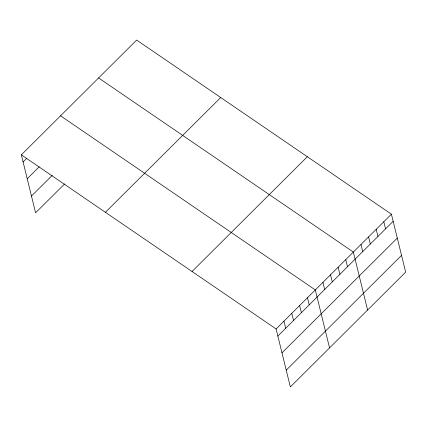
<?xml version="1.0" encoding="UTF-8"?>
<svg xmlns="http://www.w3.org/2000/svg" width="427" height="427" viewBox="0 0 427 427"><rect width="100%" height="100%" fill="white"/><g stroke="black" fill="none" stroke-linecap="round" stroke-linejoin="round"><path stroke-width="0.64" d="M21.35 154.841L136.651 40.069L391.41 214.183L405.65 272.159L290.349 386.931L276.109 328.955L21.35 154.841L35.59 212.817L64.648 183.893M23.101 161.961L26.789 158.289M27.221 178.742L39.215 166.808M31.47 196.036L52.222 175.374M105.421 212.294L220.722 97.527M192.038 271.497L307.339 156.725M276.109 328.955L391.41 214.183M277.86 336.076L393.16 221.309M281.98 352.857L397.281 238.09M286.229 370.15L401.529 255.378M98.6 77.944L353.359 252.058L367.599 310.034M60.554 115.818L315.313 289.933L329.553 347.909M383.798 221.757L385.549 228.883M376.192 229.336L377.938 236.457M368.581 236.91L370.332 244.036M360.97 244.484L362.72 251.61M345.753 259.632L347.498 266.758M338.141 267.206L339.892 274.331M330.53 274.78L332.281 281.905M322.919 282.359L324.669 289.479M307.472 297.736L309.223 304.862M299.631 305.54L301.382 312.665M291.79 313.343L293.541 320.469M283.95 321.147L285.7 328.272"/></g></svg>
